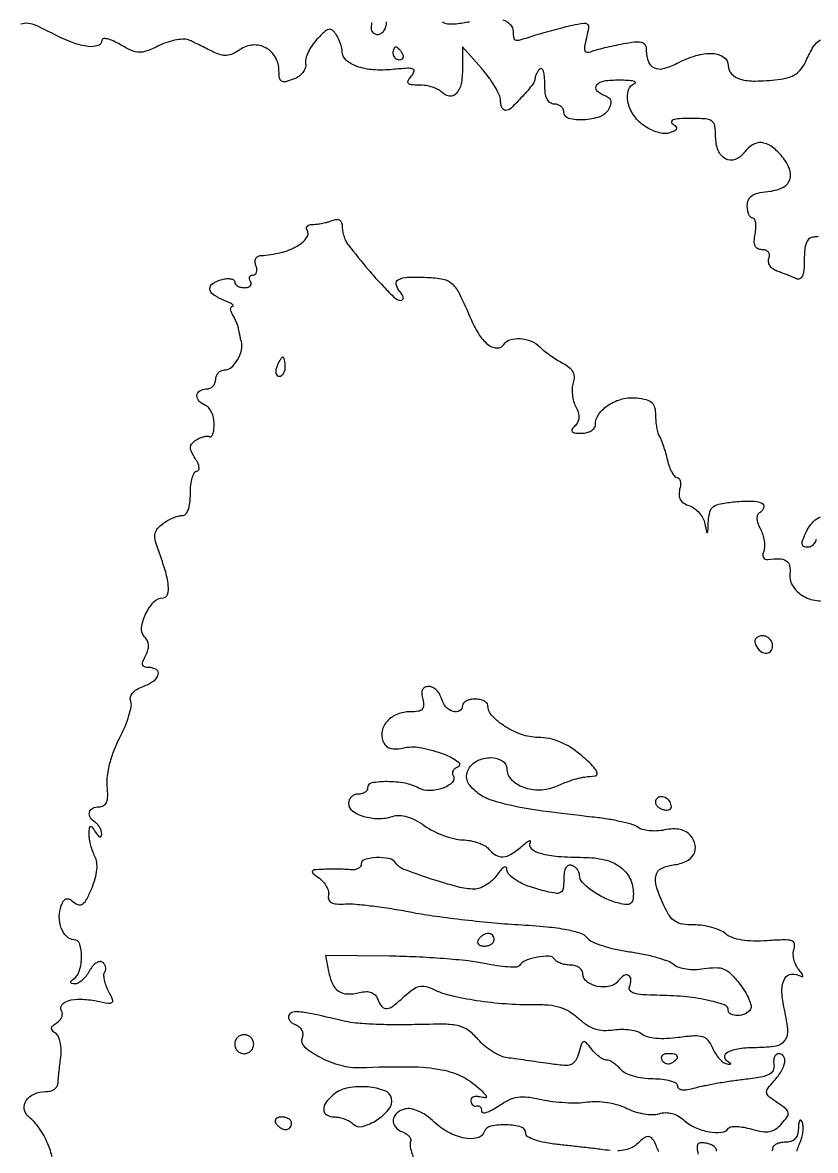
# Model space of a CAD drawing. Extents: x 0 to 4160, y 0 to 3120.
# Drawn here: x 196.5 to 321.8, y 2145.7 to 2323.9 of the extents above; entities that cross this region are included whole.
import ezdxf

# ---------------------------------------------------------------- set-up
doc = ezdxf.new("R2010")
doc.units = 0

msp = doc.modelspace()

# ---------------------------------------------------------------- linework, layer by layer
for points in [[(4159.499279, 606.274193, 0.000001), (4159.667734, 974.478125, 0.000057)], [(757.647081, 3119.740147, 0.000002), (520.492565, 3119.487217, 0.4139)], [(1964.75, 0.149832, 0.000016), (2717.930904, 0.232101, 0.000028), (3351.473438, 0.357111)], [(322.232091, 2290.085478, -0.059273), (321.513569, 2290, 0.163465), (320.83259, 2289.771255, 0.131502), (320.355598, 2289.158132, 0.075702), (320.080881, 2288.075681, 0.024362), (320, 2286.416667, -0.019617), (319.93601, 2284.786304, -0.07923), (319.703443, 2283.821702, -0.19247), (319.300529, 2283.410324, -0.216204), (318.75, 2283.416023, 0.010003), (318.14376, 2283.683995, 0.004478), (317.336511, 2284.013217, 0.00443), (316.476525, 2284.346206, 0.006001), (315.693442, 2284.630778, -0.074713), (315.039946, 2284.975752, -0.091827), (314.569109, 2285.478334, -0.104993), (314.350235, 2286.05905, -0.130134), (314.412058, 2286.631422, 0.099356), (314.504667, 2287.176327, 0.158638), (314.346619, 2287.616987, 0.147244), (313.947112, 2287.901829, 0.081933), (313.352038, 2288, -0.106568), (312.650854, 2288.151164, -0.184342), (312.236327, 2288.568904, -0.118565), (312.09962, 2289.316272, -0.033456), (312.244751, 2290.5, 0.031701), (312.365641, 2291.458177, 0.053628), (312.329256, 2292.265625, 0.076393), (312.156008, 2292.816555, 0.285831), (311.861328, 2293, -0.209598), (311.531992, 2293.1444, -0.081652), (311.253015, 2293.568888, -0.062186), (311.063195, 2294.195217, -0.04254), (311, 2294.936642, -0.098621), (311.185829, 2295.869616, -0.143691), (311.708935, 2296.518296, -0.097766), (312.671198, 2296.938602, -0.030144), (314.241811, 2297.186642, 0.082047), (316.540808, 2297.798442, 0.201889), (317.706905, 2299.053782, 0.192441), (317.653892, 2300.814725, 0.07458), (316.335822, 2302.920756, 0.061733), (314.752774, 2304.364449, 0.13703), (313.228472, 2304.910033, 0.160298), (311.802631, 2304.551208, 0.094024), (310.50485, 2303.33752, -0.144319), (309.089474, 2302.255353, -0.221482), (307.576309, 2302.361174, -0.173326), (306.411469, 2303.684448, -0.094925), (306, 2305.832252, 0.037682), (305.87185, 2307.530251, 0.203749), (305.396948, 2308.300245, 0.139901), (304.395095, 2308.652555, 0.01504), (301.911624, 2308.727273, 0.014574), (300.2812, 2308.67974, 0.056401), (299.285819, 2308.507878, 0.255644), (299.012102, 2308.234805, 0.337847), (299.133599, 2307.917431, -0.042487), (299.723862, 2307.479333, -0.279397), (299.828954, 2307.142556, -0.216255), (299.580942, 2306.828461, -0.027523), (298.774964, 2306.46714, -0.110968), (297.945059, 2306.345635, -0.050644), (296.860661, 2306.539443, -0.045778), (295.688955, 2306.993298, -0.042145), (294.584414, 2307.663345, -0.089344), (292.986129, 2309.334672, -0.096798), (292.126931, 2311.41394, -0.129005), (292.232107, 2313.233596, -0.231421), (293.25, 2314.285088, 0.517154), (293.296867, 2314.454798, 0.175446), (293.03125, 2314.613416, 0.034386), (292.113024, 2314.726215, 0.011267), (290.75, 2314.768421, 0.03759), (288.376306, 2314.609805, 0.170284), (287.163733, 2313.97976, 0.417274), (287.193181, 2313.17009, 0.094635), (288.491617, 2312.364843, -0.076918), (289.118575, 2312.005919, -0.162841), (289.419225, 2311.541448, -0.139934), (289.403243, 2310.937177, -0.051471), (289.061957, 2310.146228, -0.186407), (287.678407, 2308.999658, -0.066943), (285.121777, 2308.508668, -0.076605), (282.78826, 2308.735409, -0.34281), (282, 2309.75, 0.119248), (281.884653, 2310.226767, 0.100665), (281.559375, 2310.632812, 0.092192), (281.0729, 2310.905485, 0.081935), (280.5, 2311, -0.156128), (279.843483, 2311.210123, -0.127919), (279.368421, 2311.777778, -0.080302), (279.086365, 2312.750905, -0.030473), (279, 2314.166667, 0.022349), (278.947891, 2315.331866, 0.052934), (278.779688, 2316.182812, 0.125478), (278.532525, 2316.585428, 0.409878), (278.25, 2316.583333, 0.038318), (277.961748, 2316.247157, 0.034043), (277.715397, 2315.857813, 0.035649), (277.542436, 2315.475456, 0.082298), (277.483268, 2315.166667, -0.163061), (277.117549, 2314.15968, -0.01677), (275.454913, 2312.206365, -0.015604), (273.663686, 2310.358826, -0.194827), (272.777759, 2310, -0.197276), (272.480637, 2310.121977, -0.086115), (272.228467, 2310.475283, -0.066045), (272.057226, 2310.998692, -0.046105), (272, 2311.617985, 0.110212), (271.81256, 2312.458019, 0.024578), (271.11875, 2313.764375, 0.024374), (270.148374, 2315.22595, 0.021427), (269, 2316.652781), (266, 2320.069592), (266, 2316.593813, -0.047893), (265.767751, 2314.174711, -0.134313), (265.021066, 2312.661746, -0.253622), (263.939767, 2312.268823, -0.160654), (262.712868, 2312.887132, 0.082942), (262.114286, 2313.314369, 0.037373), (261.215312, 2313.673095, 0.035672), (260.186667, 2313.917911, 0.040607), (259.177555, 2314, -0.018365), (257.897094, 2314.047048, -0.200425), (257.446767, 2314.275267, -0.320688), (257.412348, 2314.67696, -0.039407), (257.949856, 2315.43958, 0.089325), (258.355552, 2316.157189, 0.416053), (258.168498, 2316.542288, 0.099684), (257.294991, 2316.657719, 0.007958), (254.962582, 2316.463116, -0.042341), (251.88945, 2316.418474, -0.067576), (249.321735, 2316.952496, -0.093858), (247.602967, 2317.953023, -0.21415), (246.984687, 2319.285184, 0.056365), (246.912812, 2319.85619, 0.02552), (246.697768, 2320.579837, 0.024878), (246.390412, 2321.328345, 0.031118), (246.029443, 2321.986601, 0.07497), (245.44293, 2322.664197, 0.242548), (244.88123, 2322.79676, 0.12763), (244.185939, 2322.418697, 0.017215), (243.001884, 2321.232397, 0.038933), (242.224737, 2320.255883, 0.03963), (241.613529, 2319.176284, 0.042732), (241.240276, 2318.155407, 0.111666), (241.207129, 2317.379525, -0.127103), (241.156184, 2316.684191, -0.086552), (240.775043, 2315.984289, -0.074623), (240.113336, 2315.367234, -0.060006), (239.25, 2314.915953, -0.028735), (238.016695, 2314.528582, -0.201582), (237.406977, 2314.621326, -0.223587), (237.08397, 2315.112117, -0.035549), (237, 2316.291677, 0.129806), (236.441458, 2318.406881, 0.141332), (234.923008, 2319.890087, 0.143256), (232.865062, 2320.325018, 0.134481), (230.839575, 2319.600187, -0.042115), (229.715023, 2318.946069, -0.088699), (228.743772, 2318.68174, -0.092251), (227.766074, 2318.775098, -0.048417), (226.625977, 2319.225108, 0.001895), (225.696008, 2319.696221, 0.001379), (224.658244, 2320.21343, 0.001393), (223.671044, 2320.698625, 0.00306), (222.912725, 2321.062978, 0.111401), (222.067752, 2321.25184, 0.041627), (220.849736, 2321.147819, 0.037774), (219.464111, 2320.802983, 0.032911), (218.078351, 2320.241084, -0.021558), (216.109656, 2319.390313, -0.097579), (214.882649, 2319.179363, -0.102578), (213.698202, 2319.455102, -0.025104), (211.915626, 2320.390769, 0.02487), (210.784554, 2320.98514, 0.05245), (209.847437, 2321.305392, 0.09573), (209.230229, 2321.326149, 0.368868), (209, 2321.056536, -0.324043), (208.406575, 2320.237025, -0.111071), (206.861216, 2320.088062, -0.05964), (204.463185, 2320.685782, -0.027022), (201.5, 2322, 0.007659), (198.616641, 2323.414803, 0.087899), (197.401863, 2323.745124, 0.104357), (196.220485, 2323.605299, 0.012638)], [(251.683517, 2323.897767, 0.05411), (251.564273, 2323.096107, 0.122282), (251.687656, 2322.499131, 0.163062), (252.041864, 2322.134168, 0.119837), (252.59362, 2322, 0.140877), (253.129927, 2322.154167, 0.099857), (253.586876, 2322.5875, 0.084945), (253.894652, 2323.235563, 0.068582), (254, 2324, -0.093374)], [(262.81113, 2324.007508, 0.113465), (263.644047, 2323.702684, 0.060847), (264.975061, 2323.69826, 0.015662), (267.104117, 2324.019039, -0.023533)], [(272.36405, 2324.295979, -0.154051), (273.542612, 2323.593886, -0.183993), (274, 2322.393011, 0.04627), (274.091053, 2321.411192, 0.324329), (274.420077, 2321.099349, 0.105698), (275.120068, 2321.154952, 0.004139), (277.600777, 2321.917324, -0.006879), (278.918849, 2322.314502, -0.004147), (280.49165, 2322.750848, -0.004153), (282.062147, 2323.158606, -0.007254), (283.370799, 2323.466695, -0.015849), (285.133122, 2323.796516, -0.229429), (285.723834, 2323.615251, -0.25315), (285.913844, 2323.053419, -0.019038), (285.570002, 2321.422889, 0.017337), (285.275669, 2320.050271, 0.136505), (285.336729, 2319.40791, 0.318683), (285.684993, 2319.175899, 0.084467), (286.378189, 2319.314883, -0.02483), (287.178663, 2319.577274, -0.006695), (288.472272, 2319.912715, -0.006762), (289.953286, 2320.254496, -0.006959), (291.428986, 2320.552656, -0.017724), (293.173812, 2320.816363, -0.076398), (294.219421, 2320.776671, -0.165484), (294.787452, 2320.452616, -0.180191), (295.015313, 2319.861291, 0.070954), (295.328034, 2317.832244, 0.20363), (296.223659, 2316.761023, 0.182963), (297.696805, 2316.597199, 0.05658), (299.817639, 2317.405698, -0.045127), (302.893333, 2318.659408, -0.084682), (305.54857, 2319.000884, -0.14334), (307.302858, 2318.408218, -0.244784), (308, 2317.069551, 0.190981), (308.516665, 2315.766224, 0.136269), (309.873328, 2314.943576, 0.073216), (312.245831, 2314.638093, 0.023044), (315.825292, 2314.868196, 0.04133), (317.454644, 2315.186439, 0.078811), (318.663049, 2315.744739, 0.085522), (319.575952, 2316.613669, 0.056584), (320.304938, 2317.868196, -0.035122), (321.434129, 2320.01843, -0.113991), (322.560737, 2321.155489, -0.139472)], [(201.156649, 2144.567733, 0.053861), (200.479126, 2146.77077, 0.049306), (199.138289, 2149.199051, 0.068865), (197.46692, 2151.027454, -0.176366), (196.752053, 2152.250533, -0.194664), (197.029582, 2153.587124, -0.146502), (198.290262, 2154.628906, -0.100253), (200.122445, 2155, 0.064318), (200.845381, 2155.093381, 0.078649), (201.468707, 2155.367188, 0.092915), (201.898996, 2155.773027, 0.144562), (202.0689, 2156.25, -0.010429), (202.119962, 2156.921267, -0.00267), (202.231007, 2158.004878, -0.002719), (202.371099, 2159.240467, -0.002757), (202.524001, 2160.468732, 0.040111), (202.582758, 2161.662394, 0.046033), (202.442757, 2162.794897, 0.051773), (202.140947, 2163.710384, 0.14442), (201.705101, 2164.218732, -0.05578), (201.185887, 2164.644319, -0.222568), (201.054195, 2165.02294, -0.186979), (201.254, 2165.413421, -0.038932), (201.878115, 2165.888197, 0.070306), (202.358115, 2166.303181, 0.084725), (202.668588, 2166.811297, 0.098097), (202.76524, 2167.331013, 0.136304), (202.633859, 2167.783412, -0.315346), (202.686437, 2168.698768, -0.158506), (203.69712, 2169.372656, -0.077095), (205.671198, 2169.610269, -0.040848), (208.125256, 2169.324949, 0.008988), (210.078827, 2168.970629, 0.21162), (210.609442, 2169.109311, 0.340666), (210.716117, 2169.542597, 0.019033), (210.068074, 2170.872803, -0.034738), (209.665401, 2171.769799, -0.040185), (209.413678, 2172.671709, -0.044259), (209.332568, 2173.453435, -0.14309), (209.470068, 2173.951568, 0.105297), (209.610753, 2174.344581, 0.099209), (209.58357, 2174.769822, 0.096354), (209.392471, 2175.161694, 0.093114), (209.066485, 2175.45891, 0.199685), (208.614776, 2175.531523, 0.093835), (208.065326, 2175.284889, 0.070232), (207.501478, 2174.760373, 0.047508), (207.01499, 2174.028008, -0.043215), (206.509856, 2173.253251, -0.046986), (205.891604, 2172.600226, -0.052263), (205.258075, 2172.15327, -0.131394), (204.714816, 2172.015313, -0.047552), (204.258018, 2172.064672, -0.279229), (204.088466, 2172.22176, -0.2656), (204.144961, 2172.45236, -0.044454), (204.5, 2172.765313, 0.161972), (205.462577, 2174.125064, 0.069607), (205.811917, 2176.348138, 0.080428), (205.526173, 2178.32383, 0.32769), (204.605237, 2179, -0.201564), (203.454813, 2179.483409, -0.104819), (202.604788, 2180.820356, -0.087936), (202.273356, 2182.620973, -0.093525), (202.594108, 2184.384646, -0.04662), (202.977392, 2185.159072, -0.193859), (203.388784, 2185.462234, -0.192607), (203.897301, 2185.396557, -0.045964), (204.614403, 2184.905054, 0.112767), (205.369806, 2184.523102, 0.23235), (206.001329, 2184.659719, 0.108153), (206.616702, 2185.41191, 0.018049), (207.406517, 2187.1155, 0.028497), (207.95906, 2188.672325, 0.046285), (208.22607, 2190.049053, 0.056211), (208.210516, 2191.223654, 0.091719), (207.908897, 2192.170228, -0.036914), (207.561733, 2192.95266, -0.023703), (207.271487, 2193.903019, -0.023807), (207.074907, 2194.865813, -0.040581), (207.015313, 2195.684259, -0.011786), (207.047588, 2196.692354, -0.310686), (207.204576, 2196.895452, -0.325223), (207.442908, 2196.816848, -0.012406), (208, 2196, 0.027275), (208.402546, 2195.445888, 0.147021), (208.707316, 2195.239151, 0.37991), (208.904291, 2195.327599, 0.102799), (208.984687, 2195.690983, 0.074131), (208.916517, 2196.192374, 0.053889), (208.701752, 2196.713662, 0.054031), (208.381459, 2197.175433, 0.075854), (208, 2197.5, -0.106297), (207.206977, 2198.261882, -0.208001), (207.05013, 2199.107162, -0.222438), (207.559227, 2199.757158, -0.117693), (208.576618, 2200, 0.135733), (209.294693, 2200.198592, 0.165845), (209.742499, 2200.727598, 0.09143), (209.930703, 2201.698805, 0.023755), (209.869276, 2203.295916, -0.054699), (209.907312, 2204.924821, -0.030223), (210.289678, 2206.880681, -0.028423), (210.953127, 2208.949552, -0.028341), (211.847474, 2210.931876, 0.021097), (212.674258, 2212.695857, 0.025945), (213.287757, 2214.407123, 0.025851), (213.645396, 2215.864374, 0.139745), (213.573916, 2216.667973, -0.152493), (213.53309, 2217.307499, -0.114185), (213.852344, 2217.941817, -0.083413), (214.529364, 2218.52454, -0.045261), (215.5191, 2219.007262, 0.059452), (217.162309, 2219.867094, 0.167509), (217.923999, 2220.894385, 0.345037), (217.632783, 2221.671793, 0.137834), (216.464816, 2222, -0.066884), (215.764089, 2222.094156, -0.259554), (215.462263, 2222.389792, -0.168094), (215.486118, 2222.916994, -0.028284), (215.918012, 2223.846804, 0.047674), (216.291616, 2224.740105, 0.087557), (216.39055, 2225.520034, 0.10147), (216.214382, 2226.207844, 0.083295), (215.773402, 2226.826598, -0.233134), (215.287555, 2228.257561, -0.077738), (215.929123, 2230.439807, -0.076269), (217.223362, 2232.35887, -0.209279), (218.688032, 2233, 0.33491), (219.389058, 2233.528883, 0.097748), (219.50871, 2234.96293, 0.046615), (219.004601, 2237.389957, 0.013979), (217.794576, 2240.970276, -0.03836), (217.429126, 2242.254755, -0.10545), (217.438141, 2243.191891, -0.121135), (217.822323, 2243.965683, -0.059443), (218.632132, 2244.720276, -0.03129), (219.398315, 2245.210091, -0.027514), (220.25264, 2245.624081, -0.028511), (221.066573, 2245.911282, -0.07067), (221.69113, 2246, 0.209662), (222.240046, 2246.240757, 0.096867), (222.656509, 2246.918515, 0.061954), (222.917963, 2248.01483, 0.027598), (223, 2249.5, -0.027259), (223.073167, 2250.841096, -0.042909), (223.296239, 2251.971875, -0.052869), (223.619599, 2252.767166, -0.276483), (224.008474, 2253, 0.264781), (224.302436, 2253.167408, 0.165984), (224.385782, 2253.565338, 0.078211), (224.201608, 2254.20919, 0.03004), (223.758474, 2255.030513, -0.027587), (223.154489, 2256.136947, -0.128314), (223.018778, 2256.845339, -0.175827), (223.265124, 2257.405917, -0.063112), (223.952254, 2257.96453, -0.038366), (224.557632, 2258.279577, -0.044414), (225.175528, 2258.480494, -0.049777), (225.717667, 2258.549244, -0.146086), (226.077254, 2258.452254, 0.365169), (226.332796, 2258.490006, 0.100446), (226.552381, 2258.87029, 0.054495), (226.702371, 2259.558611, 0.026424), (226.75, 2260.459215, 0.052735), (226.647852, 2261.425034, 0.056402), (226.346094, 2262.32527, 0.063286), (225.901543, 2263.030388, 0.129585), (225.375, 2263.409593, -0.110655), (224.375131, 2264.074467, -0.205778), (224.040269, 2264.970421, -0.246936), (224.475108, 2265.708499, -0.139445), (225.5, 2266, 0.099038), (226.072457, 2266.114514, 0.097945), (226.559375, 2266.440625, 0.097945), (226.885486, 2266.927543, 0.099038), (227, 2267.5, -0.091732), (227.105949, 2268.07263, -0.095925), (227.409197, 2268.559375, -0.099462), (227.86153, 2268.885101, -0.106859), (228.393011, 2269, 0.184636), (229.452915, 2269.405205, 0.07678), (230.440743, 2270.608888, 0.073092), (231.064479, 2272.134816, 0.125685), (231.053625, 2273.5, -0.006728), (230.940007, 2273.955293, -0.00401), (230.816437, 2274.5, -0.004013), (230.702001, 2275.044815, -0.00693), (230.616746, 2275.5, 0.039901), (230.495839, 2275.971444, 0.017544), (230.265186, 2276.573438, 0.017233), (229.974542, 2277.198179, 0.022127), (229.662863, 2277.75, -0.048059), (229.421748, 2278.233795, -0.097234), (229.349003, 2278.651432, -0.162477), (229.450256, 2278.934474, -0.209727), (229.690983, 2279.063386, 0.511344), (229.761584, 2279.179256, 0.146347), (229.601414, 2279.373817, 0.038586), (229.062156, 2279.678495, 0.013741), (228.25, 2280.031162, -0.053428), (226.623704, 2280.896401, -0.228488), (226.087213, 2281.820851, -0.283012), (226.521128, 2282.664538, -0.072223), (228, 2283.289749, -0.040966), (228.766322, 2283.424365, -0.070464), (229.4125, 2283.392877, -0.106581), (229.842465, 2283.210205, -0.24384), (230, 2282.90638, 0.167978), (230.119542, 2282.560594, 0.094904), (230.457961, 2282.266249, 0.075659), (230.962676, 2282.067239, 0.056198), (231.559017, 2282, 0.066118), (232.110654, 2282.073267, 0.138808), (232.478525, 2282.29375, 0.191142), (232.607943, 2282.620352, 0.139169), (232.5, 2283, -0.079467), (232.340647, 2283.382252, -0.157566), (232.36538, 2283.70625, -0.184509), (232.56712, 2283.921216, -0.113538), (232.909598, 2284, 0.172457), (233.252873, 2284.122029, 0.149855), (233.46628, 2284.440625, 0.105471), (233.506416, 2284.925826, 0.059765), (233.361626, 2285.5, -0.07699), (233.232486, 2286.097872, -0.130537), (233.333847, 2286.596489, -0.150459), (233.652983, 2286.933049, -0.11474), (234.143011, 2287.076511, 0.046189), (237.265494, 2287.544073, 0.066332), (239.866297, 2288.563072, 0.10196), (241.363531, 2289.847666, 0.312639), (241.429973, 2291.113307, -0.152498), (241.343789, 2291.449555, -0.191558), (241.476879, 2291.739534, -0.130243), (241.833119, 2291.935518, -0.061058), (242.359196, 2292, 0.031822), (243.038782, 2292.043295, 0.017161), (243.867139, 2292.178303, 0.017029), (244.704935, 2292.374411, 0.02561), (245.418213, 2292.606989, -0.067817), (246.108414, 2292.769309, -0.171179), (246.602231, 2292.64662, -0.176313), (246.900601, 2292.24518, -0.072659), (247, 2291.564783, 0.048799), (247.070416, 2290.845015, 0.032703), (247.283534, 2290.045249, 0.032922), (247.595352, 2289.290163, 0.054249), (247.965221, 2288.707794, 0.006083), (251.091505, 2284.891962, 0.015127), (253.495115, 2282.199687, 0.013986), (255.355157, 2280.345718, 0.191229), (256.226037, 2280, 0.175501), (256.540596, 2280.11392, 0.250896), (256.649613, 2280.38355, 0.113309), (256.496505, 2280.826106, 0.033511), (256.073886, 2281.410972, -0.119049), (255.524757, 2282.531286, -0.34112), (255.87002, 2283.267103, -0.111861), (257.3036, 2283.635891, -0.015556), (260.391923, 2283.629359, -0.038629), (262.949604, 2283.345719, -0.145932), (264.365028, 2282.613354, -0.089368), (265.511022, 2281.025748, -0.009478), (267.412071, 2276.858796, 0.043547), (268.704663, 2274.470619, 0.086918), (270.174666, 2272.913216, 0.162327), (271.507063, 2272.473132, 0.259177), (272.526992, 2273.043674, -0.18603), (273.503097, 2273.784738, -0.087576), (275.102145, 2273.956177, -0.078848), (276.836159, 2273.558812, -0.101031), (278.199207, 2272.657936, 0.029022), (278.874299, 2272.056974, 0.013395), (279.816032, 2271.352069, 0.013217), (280.848514, 2270.661766, 0.017877), (281.818693, 2270.097032, -0.047092), (282.822404, 2269.431497, -0.100019), (283.414498, 2268.716717, -0.118077), (283.626649, 2267.910639, -0.082592), (283.492659, 2266.976869, 0.0637), (283.335044, 2266.111219, 0.039892), (283.362742, 2265.080465, 0.039532), (283.555897, 2264.051908, 0.056747), (283.897797, 2263.190969, -0.045749), (284.287414, 2262.269344, -0.08926), (284.390893, 2261.480796, -0.10419), (284.210048, 2260.787594, -0.080818), (283.753196, 2260.153196, 0.052922), (283.299039, 2259.591181, 0.340008), (283.326935, 2259.25, 0.189156), (283.739705, 2259.045584, 0.021486), (284.8, 2259, 0.059232), (285.641363, 2259.100021, 0.078181), (286.35375, 2259.395097, 0.096618), (286.830904, 2259.831987, 0.160554), (287, 2260.345012, -0.159165), (287.544213, 2262.011292, -0.091086), (289.096199, 2263.479781, -0.08172), (291.254341, 2264.425514, -0.089898), (293.529353, 2264.586443, -0.034907), (295.041287, 2264.313692, -0.123223), (295.904071, 2263.849636, -0.149247), (296.354402, 2263.091176, -0.059947), (296.5, 2261.881138, 0.022836), (296.545009, 2260.896166, 0.02192), (296.679699, 2259.905709, 0.022467), (296.875882, 2259.044265, 0.070156), (297.111742, 2258.5, -0.044334), (297.390082, 2257.938768, -0.011369), (297.736869, 2256.985937, -0.011488), (298.084229, 2255.876168, -0.011437), (298.380794, 2254.75, 0.028689), (298.697345, 2253.696839, 0.040629), (299.105672, 2252.807813, 0.046614), (299.539887, 2252.179792, 0.221705), (299.925432, 2252, -0.237908), (300.223756, 2251.849537, -0.109103), (300.405879, 2251.440819, -0.072351), (300.441218, 2250.82573, -0.042205), (300.314959, 2250.096404, 0.074468), (300.219778, 2249.211222, 0.125508), (300.432992, 2248.499988, 0.118739), (300.972508, 2247.951705, 0.06252), (301.845223, 2247.549124, -0.081151), (302.652707, 2247.139683, -0.057017), (303.403027, 2246.447474, -0.056369), (303.9865, 2245.593021, -0.073874), (304.300463, 2244.702721, 0.003318), (304.563353, 2243.393664, 0.556576), (304.676472, 2243.352345, 0.214679), (304.774801, 2243.540152, 0.001985), (304.863818, 2245.144965, -0.055273), (305.101721, 2246.601764, -0.170164), (305.665125, 2247.408885, -0.114096), (306.767166, 2247.871027, -0.018699), (309.074754, 2248.178519, -0.026676), (311.684787, 2248.287519, -0.097666), (313.297253, 2247.950038, -0.378061), (313.609691, 2247.298028, -0.187446), (313.013608, 2246.50841, 0.13925), (312.640523, 2246.100224, 0.12228), (312.513927, 2245.535241, 0.082831), (312.655193, 2244.793538, 0.03449), (313.074299, 2243.861171, -0.045895), (313.445996, 2242.98122, -0.040014), (313.672039, 2242.006874, -0.04204), (313.730955, 2241.086798, -0.086798), (313.592974, 2240.38169, 0.069346), (313.463432, 2239.823247, 0.14248), (313.549047, 2239.386533, 0.182601), (313.832419, 2239.131437, 0.125547), (314.26597, 2239.078313, -0.035779), (316.090802, 2239.181226, -0.142546), (317.151137, 2238.855112, -0.197923), (317.673488, 2238.089035, -0.078987), (317.73821, 2236.795662, 0.18455), (318.283395, 2234.724148, 0.120588), (320.181436, 2233.097869, 0.122763), (322.588443, 2232.549195, 0.193672)], [(321.894689, 2242.235562, -0.08493), (321.587012, 2241.5875, -0.099852), (321.130215, 2241.154166, -0.140922), (320.594085, 2241, -0.100313), (319.953232, 2241.129879, -0.274311), (319.689412, 2241.487618, -0.11784), (319.781594, 2242.168241, -0.016268), (320.344085, 2243.492198, -0.055366), (320.922149, 2244.445924, -0.054587), (321.697852, 2245.254605, -0.059571), (322.544359, 2245.806963, -0.114211)], [(289.33432, 2145.689045, 0.003095), (287.891289, 2145.872182, 0.00105), (285.790394, 2146.121133, 0.001044), (283.467826, 2146.386495, 0.001201), (281.25, 2146.62981, -0.01816), (279.066131, 2146.944666, -0.038336), (277.411429, 2147.378015, -0.051076), (276.317297, 2147.886222, -0.264389), (276, 2148.444333, 0.335561), (275.277888, 2149.399155, 0.061106), (272.941379, 2149.76118, 0.057829), (270.487191, 2149.554867, 0.256672), (269.420231, 2148.652721, -0.248154), (268.315067, 2147.6875, -0.106679), (266.297968, 2147.649427, -0.077315), (263.837503, 2148.542006, -0.061413), (261.54239, 2150.197886, 0.034264), (260.278251, 2151.218409, 0.048302), (259.018066, 2151.930169, 0.057215), (257.856607, 2152.293661, 0.111655), (256.89172, 2152.261433, 0.114173), (255.613523, 2151.590881, 0.191083), (255.057909, 2150.530597, 0.203624), (255.394489, 2149.429627, 0.127165), (256.509275, 2148.634814, -0.047184), (257.071494, 2148.355769, -0.062862), (257.514277, 2147.997294, -0.078182), (257.778359, 2147.618343, -0.180203), (257.81115, 2147.277826, 0.128731), (257.805217, 2145.966727, 0.040757), (258.450029, 2144.102442, 0.038053)], [(318.836406, 2145.610268, -0.009313), (319.137821, 2146.46154, -0.012659), (319.443289, 2147.217011, 0.0459), (319.690569, 2147.968674, 0.037411), (319.818313, 2148.806528, 0.038793), (319.817491, 2149.601856, 0.075995), (319.673277, 2150.217011, 0.124263), (319.472528, 2150.492788, 0.45681), (319.286098, 2150.462184, 0.108181), (319.140765, 2150.045466, 0.021245), (319.078947, 2149.25, -0.058221), (318.924447, 2148.237225, -0.120125), (318.537992, 2147.541118, -0.131035), (317.900922, 2147.137876, -0.076076), (317, 2147, 0.048028), (316.234582, 2146.926307, 0.068025), (315.5875, 2146.70625, 0.088204), (315.151477, 2146.381882, 0.191087), (315, 2146, -0.148195), (314.884432, 2145.618646, -0.098894)], [(297, 2145.5, 0.025278), (296.219489, 2147.27698, 0.199159), (295.552619, 2147.853911, 0.243435), (294.75966, 2147.727944, 0.037587), (293.512891, 2146.655748, -0.094482), (292.794219, 2146.167243, -0.045342), (291.730932, 2145.817276, -0.042757), (290.518158, 2145.644036, -0.047248)], [(306.111428, 2145.610712, 0.200317), (306.065357, 2145.976879, 0.096143), (305.750229, 2146.341838, 0.071443), (305.215159, 2146.651187, 0.047861), (304.535879, 2146.850865, 0.052783), (303.654391, 2146.925781, 0.234512), (303.206943, 2146.692047, 0.189099), (303.065011, 2146.14741, 0.034244), (303.263372, 2145.100865, -0.052333)]]:
    msp.add_lwpolyline(points, format="xyb")
for points in [[(255, 2319, 0.105053), (255.081062, 2318.618444, 0.099167), (255.311086, 2318.29375, 0.09642), (255.654762, 2318.076123, 0.093332), (256.059017, 2318, 0.108972), (256.413961, 2318.078288, 0.182303), (256.6254, 2318.29375, 0.161196), (256.656512, 2318.6179, 0.082592), (256.5, 2319, 0.029505), (256.231006, 2319.382774, 0.035638), (255.933975, 2319.70625, 0.038439), (255.65171, 2319.934461, 0.151918), (255.440983, 2320, 0.210953), (255.272352, 2319.92554, 0.081139), (255.129539, 2319.70625, 0.061769), (255.032345, 2319.382849, 0.042167)], [(236.638374, 2269.5, 0.055937), (236.488865, 2268.925634, 0.100118), (236.516384, 2268.440625, 0.147206), (236.710807, 2268.122486, 0.184534), (237.031385, 2268, 0.152681), (237.400789, 2268.115494, 0.098158), (237.715469, 2268.440625, 0.08088), (237.92777, 2268.926468, 0.062722), (238, 2269.5, 0.024748), (237.971531, 2270.074824, 0.039339), (237.884553, 2270.559375, 0.046727), (237.758929, 2270.903916, 0.289661), (237.606989, 2271, 0.222225), (237.420671, 2270.912889, 0.030693), (237.160341, 2270.559375, 0.030395), (236.887494, 2270.074558, 0.02136)], [(312.229167, 2225.8125, 0.113253), (312.877068, 2224.749304, 0.165501), (313.846361, 2224.257027, 0.244413), (314.653027, 2224.540134, 0.190724), (315, 2225.416667, 0.099038), (314.879125, 2226.020927, 0.097945), (314.534896, 2226.534896, 0.097945), (314.020927, 2226.879125, 0.099038), (313.416667, 2227, 0.077096), (312.841384, 2226.910766, 0.119977), (312.414714, 2226.651172, 0.144529), (312.204183, 2226.264262, 0.134046)], [(259.710251, 2217, -0.054652), (259.860267, 2215.983913, -0.206754), (259.632775, 2215.398043, -0.166319), (259.004851, 2215.084562, -0.033366), (257.739076, 2215, 0.093045), (255.721205, 2214.621214, 0.111678), (254.123323, 2213.543117, 0.129839), (253.298953, 2212.021787, 0.152352), (253.403525, 2210.390815, 0.100656), (253.866808, 2209.663304, 0.129203), (254.542304, 2209.252738, 0.090597), (255.523295, 2209.145928, 0.031297), (256.941502, 2209.3383, -0.101061), (259.556554, 2209.327731, -0.038439), (263.075927, 2208.306878, -0.067632), (265.338292, 2207.087876, -0.609865), (265.206168, 2206.235389, 0.078283), (264.780874, 2206.015057, 0.111074), (264.502444, 2205.694581, 0.130492), (264.414325, 2205.325803, 0.132926), (264.521778, 2204.964763, -0.345557), (264.400619, 2203.886034, -0.110997), (262.952368, 2202.952763, -0.080956), (260.838697, 2202.546726, -0.130642), (259.065741, 2202.964816, 0.078719), (256.903546, 2203.715786, 0.043229), (254.10605, 2203.970404, 0.042305), (251.65547, 2203.77345, 0.36674), (251, 2203, -0.148195), (250.884432, 2202.618646, -0.098894), (250.559375, 2202.29375, -0.082425), (250.073457, 2202.074694, -0.064853), (249.5, 2202, 0.09774), (248.927514, 2201.887011, 0.09763), (248.440625, 2201.564972, 0.098244), (248.114584, 2201.08421, 0.100352), (248, 2200.519052, 0.243069), (248.604441, 2199.349159, 0.082799), (250.377966, 2198.488516, 0.069573), (252.70351, 2198.142626, 0.07918), (254.928515, 2198.477311, -0.087591), (256.012662, 2198.621913, -0.060381), (257.237982, 2198.420705, -0.050882), (258.576576, 2197.878205, -0.033026), (259.998915, 2197.000773, 0.038388), (261.36658, 2196.177163, 0.027785), (262.998859, 2195.468222, 0.028262), (264.634833, 2194.966314, 0.053236), (266.002175, 2194.780875, -0.039238), (267.234901, 2194.648642, -0.037305), (268.453522, 2194.32463, -0.039621), (269.485941, 2193.871425, -0.096605), (270.126391, 2193.347708, 0.080674), (271.253803, 2192.364714, 0.159594), (272.394503, 2192.086103, 0.122457), (273.69271, 2192.517272, 0.038596), (275.343154, 2193.75, -0.013759), (276.07683, 2194.356958, -0.058609), (276.562037, 2194.652146, -0.446043), (276.706322, 2194.589497, -0.215407), (276.683142, 2194.36369, 0.369982), (276.858255, 2193.412711, 0.102239), (278.320087, 2192.658719, 0.049315), (281.102126, 2192.170054, 0.018091), (285.095012, 2192.013655, -0.055375), (288.443415, 2191.6316, -0.101477), (290.933911, 2190.499913, -0.124691), (292.454247, 2188.672488, -0.11192), (293, 2186.264879, -0.050726), (292.895698, 2185.239423, -0.196268), (292.546865, 2184.718812, -0.173054), (291.89937, 2184.553385, -0.038049), (290.75, 2184.749072, -0.04773), (288.541107, 2185.530655, -0.045497), (286.482369, 2186.726986, -0.048438), (284.952366, 2188.053113, -0.192283), (284.5, 2189.185924, 0.098632), (284.40642, 2189.655698, 0.070364), (284.132812, 2190.118678, 0.067613), (283.727784, 2190.504815, 0.076336), (283.25, 2190.75, 0.183486), (282.73329, 2190.728707, 0.163222), (282.330055, 2190.369505, 0.093938), (282.077944, 2189.638648, 0.036227), (282, 2188.564281, -0.030674), (281.910113, 2187.10047, -0.211196), (281.548971, 2186.496532, -0.190362), (280.833021, 2186.321806, -0.024453), (279.25, 2186.61928, -0.023782), (276.595824, 2187.388828, -0.049398), (274.636826, 2188.283644, -0.069779), (273.404019, 2189.253375, -0.193602), (273, 2190.25769, 0.314535), (272.845421, 2190.479106, 0.239075), (272.542718, 2190.443375, 0.070052), (272.043198, 2189.999296, 0.023304), (271.443296, 2189.222506, -0.053985), (270.699255, 2188.372254, -0.04659), (269.754788, 2187.652861, -0.048978), (268.762572, 2187.161328, -0.090766), (267.881193, 2187, -0.065394), (265.255067, 2187.344942, -0.014564), (260.908999, 2188.643428, -0.009859), (256.581051, 2190.170363, -0.166085), (255.42579, 2191.120074, 0.209366), (254.41357, 2191.819207, 0.056406), (252.422916, 2191.976776, 0.060218), (250.569575, 2191.689098, 0.335978), (250, 2190.937142, -0.169647), (249.863406, 2190.546144, -0.108035), (249.485938, 2190.238789, -0.083863), (248.919401, 2190.06304, -0.058778), (248.25, 2190.052296, 0.014913), (247.407347, 2190.112691, 0.006683), (246.296981, 2190.144191, 0.006608), (245.121475, 2190.146284, 0.008926), (244.05887, 2190.115154, 0.008526), (242.565847, 2190.019186, 0.26567), (242.271469, 2189.817539, 0.348736), (242.340129, 2189.510831, 0.012025), (243.379468, 2188.711793, -0.057717), (244.029341, 2188.110395, -0.056588), (244.529513, 2187.372596, -0.061657), (244.813898, 2186.616008, -0.113555), (244.820598, 2185.961793, 0.144575), (244.867253, 2185.308182, 0.19135), (245.264283, 2184.870337, 0.10054), (246.100948, 2184.651604, 0.02609), (247.5, 2184.647218, -0.034356), (249.119085, 2184.615395, -0.008527), (251.75786, 2184.336254, -0.00868), (254.774093, 2183.9118, -0.008609), (257.782077, 2183.381884, 0.012756), (261.260811, 2182.798742, 0.006009), (265.779683, 2182.21458, 0.00595), (270.529436, 2181.715737, 0.008342), (274.782077, 2181.391665, -0.008348), (279.329516, 2181.045072, -0.023568), (282.483868, 2180.600898, -0.031563), (284.632851, 2180.051885, -0.148915), (285.664867, 2179.332296, 0.120806), (286.457624, 2178.711809, 0.0254), (288.109174, 2178.065785, 0.025238), (290.151327, 2177.497061, 0.02157), (292.350143, 2177.101458, -0.016692), (294.572751, 2176.723913, -0.018579), (296.686302, 2176.209395, -0.01823), (298.444214, 2175.64163, -0.086179), (299.359473, 2175.116627, 0.09275), (300.184703, 2174.657458, 0.045266), (301.361356, 2174.379081, 0.040797), (302.73697, 2174.29604, 0.035538), (304.174197, 2174.429076, -0.037428), (306.039988, 2174.59468, -0.105435), (307.317648, 2174.340485, -0.097167), (308.440642, 2173.571858, -0.028911), (309.8163, 2172.000393, -0.027645), (310.657476, 2170.786476, -0.037446), (311.268499, 2169.600798, -0.041282), (311.600498, 2168.59379, -0.199985), (311.507283, 2168.011784, -0.151718), (310.698046, 2167.307616, -0.095095), (309.464862, 2167.024949, -0.119753), (308.408446, 2167.242028, -0.290198), (308, 2167.886501, 0.325552), (307.381584, 2168.735633, 0.02701), (304.584356, 2169.473361, 0.028756), (300.906655, 2170.015506, 0.019755), (296.694991, 2170.22356, -0.013901), (294.445442, 2170.308308, -0.057543), (293.109522, 2170.551977, -0.141788), (292.47618, 2170.964277, -0.276337), (292.37609, 2171.537692, 0.085311), (292.609511, 2172.712106, 0.28228), (292.231368, 2173.366079, 0.27895), (291.471522, 2173.329752, 0.084364), (290.598877, 2172.500062, -0.181542), (289.259093, 2171.642575, -0.102102), (287.302085, 2171.629552, -0.111408), (285.621839, 2172.377378, -0.236822), (285, 2173.616631, 0.139069), (284.85038, 2174.144163, 0.100046), (284.429836, 2174.593635, 0.085566), (283.800853, 2174.8963, 0.069556), (283.059017, 2175, -0.042676), (282.274982, 2175.067041, -0.044277), (281.523694, 2175.266173, -0.048422), (280.910253, 2175.558244, -0.119588), (280.558021, 2175.90612, 0.255406), (279.707367, 2176.389904, 0.048061), (277.859544, 2176.243497, 0.048708), (275.995353, 2175.722638, 0.15338), (274.992747, 2174.921471, -0.243726), (274.547393, 2174.677919, -0.019614), (273.16788, 2174.701255, -0.02297), (271.442564, 2174.877972, -0.015447), (269.492747, 2175.230551, 0.025123), (266.901771, 2175.647484, 0.008003), (263.010458, 2176.011639, 0.007965), (258.655534, 2176.279261, 0.008798), (254.436472, 2176.396795), (244.372943, 2176.5), (244.835501, 2174, 0.059137), (245.441751, 2172.047698, 0.138696), (246.411215, 2170.884626, 0.145313), (247.813025, 2170.432961, 0.067351), (249.732375, 2170.647678, -0.049693), (250.765536, 2170.800234, -0.099317), (251.578657, 2170.67677, -0.119916), (252.18258, 2170.27471, -0.094865), (252.597671, 2169.606069, 0.0745), (253.260229, 2168.435714, 0.262325), (254.030162, 2168.11576, 0.139283), (255.08469, 2168.556677, 0.019306), (256.900082, 2170.121539, -0.031035), (258.162042, 2171.158789, -0.097292), (259.154353, 2171.616228, -0.1169), (260.13822, 2171.621377, -0.055755), (261.338644, 2171.198219, 0.05495), (264.108003, 2170.216999, 0.019736), (268.22162, 2169.42051, 0.01941), (272.806881, 2168.900278, 0.022717), (277.183457, 2168.774492, -0.024881), (279.578943, 2168.695272, -0.053888), (281.385814, 2168.346874, -0.063378), (282.886409, 2167.6682, -0.04906), (284.316606, 2166.582384, 0.04068), (285.641775, 2165.540912, 0.067765), (286.918231, 2164.92517, 0.069621), (288.287836, 2164.682848, 0.045488), (289.892308, 2164.770886, -0.036974), (291.187747, 2164.864077, -0.035969), (292.49498, 2164.767154, -0.038217), (293.628601, 2164.5109, -0.098824), (294.362751, 2164.113907, 0.113143), (295.194041, 2163.694359, 0.03782), (296.545319, 2163.467318, 0.033022), (298.222442, 2163.425651, 0.023212), (300.103592, 2163.590857, -0.015269), (302.636976, 2163.853945, -0.094148), (303.933005, 2163.7045, -0.152855), (304.776298, 2163.120229, -0.062011), (305.5, 2161.906487, 0.03929), (305.976849, 2161.017497, 0.041049), (306.580781, 2160.227874, 0.044613), (307.215231, 2159.640782, 0.118464), (307.775, 2159.389693, 0.015051), (308.231757, 2159.317984, 0.245605), (308.372545, 2159.370343, 0.468305), (308.357831, 2159.472623, 0.023098), (308.018769, 2159.66041, -0.252949), (307.460288, 2160.44987, -0.311416), (307.870025, 2161.230018, -0.088305), (309.728426, 2161.819671, -0.032784), (312.475684, 2162, 0.038139), (315.587214, 2162.237684, 0.209459), (316.976374, 2163.119157, 0.178425), (317.396489, 2164.841215, 0.026674), (316.793389, 2168.414962, -0.048996), (316.469498, 2171.043457, -0.132814), (316.911045, 2172.852549, -0.244882), (317.981502, 2173.564655, -0.162724), (319.452254, 2173.242059, 0.142871), (319.707193, 2173.175678, 0.492819), (319.792174, 2173.293235, 0.081619), (319.603333, 2173.681461, 0.016456), (319.138124, 2174.295307, -0.061842), (318.662964, 2175.056756, -0.052801), (318.357214, 2175.952714, -0.055273), (318.25639, 2176.84176, -0.092487), (318.392128, 2177.579485, 0.149295), (318.447675, 2178.371655, 0.269882), (318.016572, 2178.831086, 0.081114), (316.843681, 2178.982185, 0.009182), (314.160525, 2178.84222, -0.021956), (311.963789, 2178.783825, -0.036287), (310.116339, 2178.950303, -0.044116), (308.644063, 2179.327158, -0.088517), (307.603237, 2179.916667, 0.072251), (306.711236, 2180.460689, 0.032499), (305.414274, 2180.917188, 0.031322), (303.957045, 2181.229055, 0.037069), (302.55245, 2181.333333, -0.038181), (300.75547, 2181.470753, -0.106218), (299.579006, 2181.919351, -0.105126), (298.683608, 2182.814783, -0.036953), (297.804282, 2184.416667, -0.028937), (296.656659, 2187.372934, -0.136634), (296.583087, 2189.173005, -0.221737), (297.442026, 2190.263545, -0.088495), (299.30906, 2190.822121, 0.079574), (301.311176, 2191.382666, 0.153758), (302.53099, 2192.48961, 0.185922), (302.765804, 2193.934578, 0.122145), (302.024656, 2195.470291, 0.093199), (301.318099, 2196.05607, 0.074992), (300.391709, 2196.401225, 0.062616), (299.25255, 2196.494702, 0.038569), (297.915262, 2196.333052, -0.037049), (296.709153, 2196.183543, -0.036847), (295.491946, 2196.213241, -0.039335), (294.436031, 2196.401769, -0.103954), (293.752481, 2196.742544, 0.097805), (292.929752, 2197.165289, 0.014358), (291.105416, 2197.632963, 0.015753), (288.88906, 2198.060893, 0.012942), (286.5, 2198.381365, -0.006262), (278.637255, 2199.329349, -0.021079), (273.535515, 2200.229618, -0.031714), (270.114702, 2201.214119, -0.098298), (268.063454, 2202.442575, -0.038863), (267.161713, 2203.396002, -0.097699), (266.717716, 2204.238372, -0.119821), (266.674293, 2205.076014, -0.076319), (267.000464, 2206.000867, -0.162083), (268.359034, 2207.287032, -0.108139), (270.467366, 2207.761189, -0.133444), (272.283092, 2207.279052, -0.26761), (273, 2206.035515, 0.197273), (273.700975, 2204.327998, 0.111185), (275.615965, 2203.099883, 0.092807), (278.205548, 2202.672131, 0.095544), (280.746037, 2203.218635, -0.008919), (282.673757, 2203.998803, -0.026222), (284.034484, 2204.441128, -0.030285), (285.322545, 2204.703985, -0.01551), (286.962226, 2204.88465, 0.373285), (287.255278, 2205.182344, 0.161306), (287.102674, 2205.763364, 0.054853), (286.326351, 2206.711099, 0.016915), (284.962226, 2207.959359, 0.030911), (283.193756, 2209.291098, 0.045024), (281.476092, 2210.215367, 0.049165), (279.74506, 2210.761136, 0.048979), (277.938561, 2210.959359, -0.081204), (275.337861, 2211.415064, -0.058492), (272.682812, 2212.705354, -0.062404), (270.648127, 2214.39791, -0.190321), (270, 2216.038955, 0.197333), (269.84923, 2216.406098, 0.086095), (269.4125, 2216.717693, 0.066027), (268.765512, 2216.929289, 0.046088), (268, 2217, 0.048028), (267.234582, 2216.926307, 0.068025), (266.5875, 2216.70625, 0.088204), (266.151477, 2216.381882, 0.191087), (266, 2216, -0.257835), (265.547394, 2215.180643, -0.217469), (264.552916, 2215.047418, -0.131648), (263.386503, 2215.773658, -0.124725), (262.710251, 2217, 0.065978), (262.398172, 2217.764553, 0.068057), (261.900249, 2218.4125, 0.075086), (261.299742, 2218.850143, 0.120553), (260.687239, 2219, 0.104844), (260.067452, 2218.868593, 0.176434), (259.689113, 2218.503835, 0.130473), (259.567124, 2217.885948, 0.047841)], [(296.574842, 2201.121097, 0.157716), (296.478565, 2200.728896, 0.122565), (296.61591, 2200.308894, 0.09613), (296.976296, 2199.923314, 0.065363), (297.505744, 2199.63617, 0.052397), (298.078079, 2199.482868, 0.094863), (298.561062, 2199.4984, 0.143728), (298.877696, 2199.674188, 0.197116), (299, 2199.972368, 0.148325), (298.737413, 2200.838067, 0.13568), (298.030444, 2201.448285, 0.160177), (297.198673, 2201.552555, 0.209036)], [(268.5, 2179, 0.139169), (268.392057, 2178.620352, 0.191142), (268.521475, 2178.29375, 0.138808), (268.889346, 2178.073267, 0.066118), (269.440983, 2178, 0.062283), (270.037096, 2178.074545, 0.080552), (270.542039, 2178.29375, 0.097988), (270.879982, 2178.618621, 0.153634), (271, 2179, 0.092995), (270.928382, 2179.381732, 0.096318), (270.723586, 2179.70625, 0.099231), (270.418051, 2179.923444, 0.105429), (270.059017, 2180, 0.089642), (269.653442, 2179.926698, 0.053229), (269.2129, 2179.70625, 0.051032), (268.806203, 2179.382515, 0.06081)], [(238.567029, 2167.108455, 0.171423), (238.482137, 2166.717889, 0.12009), (238.644093, 2166.293486, 0.09068), (239.03931, 2165.897521, 0.059839), (239.609498, 2165.596355, -0.088197), (240.184944, 2165.249577, -0.097796), (240.581256, 2164.736331, -0.102254), (240.7416, 2164.130575, -0.105735), (240.645535, 2163.518662, 0.320771), (241.019646, 2162.079939, 0.055337), (243.507106, 2160.432279, 0.05158), (246.774779, 2159.159591, 0.076635), (249.819769, 2158.806739, -0.010875), (257.845482, 2158.933997, -0.044503), (262.690683, 2158.473084, -0.07303), (266.061014, 2157.320201, -0.077657), (268.87899, 2155.263867, -0.008295), (269.68281, 2154.432926, -0.229162), (269.77042, 2154.151377, -0.411504), (269.593431, 2154.019282, -0.016173), (268.715202, 2154.171803, 0.058177), (268.122235, 2154.224164, 0.105226), (267.650642, 2154.109842, 0.152865), (267.375049, 2153.852642, 0.176525), (267.315577, 2153.5, 0.077122), (267.442549, 2153.136801, 0.101395), (267.666138, 2152.867188, 0.117679), (267.949902, 2152.732881, 0.133162), (268.25, 2152.75, -0.144785), (268.535161, 2152.75975, -0.144851), (268.779688, 2152.61281, -0.114641), (268.944005, 2152.321593, -0.071479), (269, 2151.931906, 0.382865), (269.224435, 2151.681771, 0.100986), (269.807813, 2151.736231, 0.05277), (270.694052, 2152.110736, 0.024954), (271.75, 2152.765657, -0.03827), (273.345974, 2153.69766, -0.076224), (274.74053, 2154.128886, -0.067505), (276.309093, 2154.149179, -0.024704), (278.5, 2153.770238, 0.024212), (280.267425, 2153.462755, 0.017141), (282.273568, 2153.282615, 0.017354), (284.206419, 2153.242848, 0.034678), (285.729166, 2153.370235, -0.046438), (287.214003, 2153.459403, -0.031752), (288.896861, 2153.29682, -0.031621), (290.556429, 2152.920451, -0.044155), (291.971994, 2152.364085, 0.038982), (293.290107, 2151.830241, 0.035696), (294.714366, 2151.488443, 0.037655), (296.045774, 2151.369778, 0.08041), (297.064492, 2151.520469, -0.072807), (298.07082, 2151.684908, -0.069592), (299.098491, 2151.558546, -0.065464), (300.10546, 2151.142215, -0.053244), (301.050134, 2150.45463, 0.079658), (302.783465, 2149.327451, 0.060422), (304.95526, 2148.662989, 0.066165), (306.940367, 2148.57544, 0.218193), (308.051125, 2149.208051, -0.210404), (308.459711, 2149.448883, -0.038324), (309.358614, 2149.485976, -0.035431), (310.490827, 2149.36528, -0.025572), (311.728231, 2149.077942, 0.029182), (313.386008, 2148.705572, 0.086489), (314.547659, 2148.717123, 0.105926), (315.499489, 2149.112342, 0.057716), (316.454968, 2149.95024, 0.029611), (317.324607, 2151.03369, 0.207949), (317.460639, 2151.681113, 0.176198), (317.088305, 2152.286001, 0.020332), (315.777862, 2153.240566, -0.018902), (314.413817, 2154.228222, -0.191103), (314.06695, 2154.822066, -0.202019), (314.231804, 2155.474005, -0.021412), (315.25, 2156.709779, 0.045671), (316.410489, 2158.266146, 0.096874), (316.932743, 2159.669438, 0.194564), (316.724012, 2160.59767, 0.246116), (315.956163, 2161, 0.178556), (315.582031, 2160.861993, 0.115289), (315.305268, 2160.485938, 0.086169), (315.170881, 2159.91959, 0.056917), (315.206163, 2159.25, -0.156013), (315.077362, 2158.356553, -0.165918), (314.455633, 2157.730017, -0.07289), (313.107563, 2157.29092, -0.013271), (310.5, 2156.915944, 0.007728), (308.384089, 2156.635571, 0.00658), (306.160937, 2156.275989, 0.006643), (304.146301, 2155.895213, 0.018599), (302.75, 2155.557536, -0.025031), (301.543376, 2155.282101, -0.073948), (300.695605, 2155.259423, -0.14378), (300.196048, 2155.474461, -0.223281), (300, 2155.891592, 0.274963), (299.742687, 2156.324121, 0.054816), (298.875422, 2156.678537, 0.043372), (297.626884, 2156.920907, 0.026268), (296.122445, 2157, -0.033084), (294.505545, 2157.107105, -0.038163), (292.994274, 2157.426973, -0.042211), (291.755974, 2157.906177, -0.106516), (291, 2158.5, 0.036354), (290.44853, 2159.07398, 0.03682), (289.821961, 2159.559375, 0.03939), (289.215092, 2159.896263, 0.107418), (288.737798, 2160, -0.121193), (288.254846, 2160.118806, -0.038871), (287.624577, 2160.514062, -0.036164), (286.965963, 2161.080303, -0.033393), (286.376677, 2161.75, 0.017357), (285.537492, 2162.767684, 0.291353), (285.136468, 2162.882788, 0.244106), (284.811992, 2162.570446, 0.013013), (284.375842, 2161.158372, -0.058386), (283.853179, 2159.887548, -0.180638), (283.158853, 2159.294916, -0.109186), (282.01062, 2159.142916, -0.015158), (279.609407, 2159.42323, 0.000757), (277.859567, 2159.678775, 0.000631), (275.999708, 2159.945117, 0.000637), (274.29715, 2160.184528, 0.001736), (273.091725, 2160.348204, -0.071795), (272.01054, 2160.65306, -0.035089), (270.742873, 2161.326491, -0.033904), (269.499048, 2162.226266, -0.041623), (268.477464, 2163.231303, 0.054333), (266.941195, 2164.667867, 0.103848), (265.416863, 2165.378723, 0.056473), (263.168876, 2165.641985, 0.007532), (258.385739, 2165.587881, -0.00898), (255.146671, 2165.560622, -0.009203), (251.935186, 2165.650408, -0.009001), (249.15344, 2165.829683, -0.037765), (247.5, 2166.092872, 0.003358), (242.721645, 2167.194717, 0.026684), (240.486726, 2167.570441, 0.065533), (239.234164, 2167.5483, 0.220647)], [(230, 2162.5, 0.099038), (230.114514, 2161.927543, 0.097945), (230.440625, 2161.440625, 0.097945), (230.927543, 2161.114514, 0.099038), (231.5, 2161, 0.099038), (232.072457, 2161.114514, 0.097945), (232.559375, 2161.440625, 0.097945), (232.885486, 2161.927543, 0.099038), (233, 2162.5, 0.099038), (232.885486, 2163.072457, 0.097945), (232.559375, 2163.559375, 0.097945), (232.072457, 2163.885486, 0.099038), (231.5, 2164, 0.099038), (230.927543, 2163.885486, 0.097945), (230.440625, 2163.559375, 0.097945), (230.114514, 2163.072457, 0.099038)], [(297.510081, 2159.983688, 0.090427), (297.820631, 2159.639411, 0.095498), (298.22714, 2159.434921, 0.099685), (298.665803, 2159.401101, 0.108373), (299.069098, 2159.542705, 0.050477), (299.838655, 2160.13314, 0.315493), (299.933879, 2160.592818, 0.25701), (299.519563, 2160.914842, 0.039415), (298.440983, 2161, 0.067432), (297.890269, 2160.925389, 0.140899), (297.524436, 2160.701458, 0.190788), (297.397824, 2160.36964, 0.136093)], [(245.75, 2154.635373, 0.062508), (244.46749, 2153.356383, 0.170543), (244.065203, 2152.158842, 0.266984), (244.559636, 2151.325617, 0.129072), (245.8, 2151, -0.052051), (246.569348, 2150.919692, -0.038327), (247.392348, 2150.678902, -0.039068), (248.143729, 2150.325767, -0.067089), (248.693098, 2149.906902, 0.269177), (250.190063, 2149.509464, 0.078429), (252.4507, 2150.526926, 0.075294), (254.359965, 2152.234741, 0.223029), (254.787125, 2153.894784, 0.264604), (253.724065, 2155.145755, 0.066927), (251.016606, 2155.738191, 0.062574), (247.961002, 2155.60605, 0.123362)], [(236.5, 2150, 0.06081), (236.806203, 2149.617485, 0.051032), (237.2129, 2149.29375, 0.053229), (237.653442, 2149.073302, 0.089642), (238.059017, 2149, 0.105429), (238.418051, 2149.076556, 0.099231), (238.723586, 2149.29375, 0.096318), (238.928382, 2149.618268, 0.092995), (239, 2150, 0.153634), (238.879982, 2150.381379, 0.097988), (238.542039, 2150.70625, 0.080552), (238.037096, 2150.925455, 0.062283), (237.440983, 2151, 0.066118), (236.889346, 2150.926733, 0.138808), (236.521475, 2150.70625, 0.191142), (236.392057, 2150.379648, 0.139169)]]:
    msp.add_lwpolyline(points, format="xyb", close=True)

doc.saveas('drawing.dxf')
